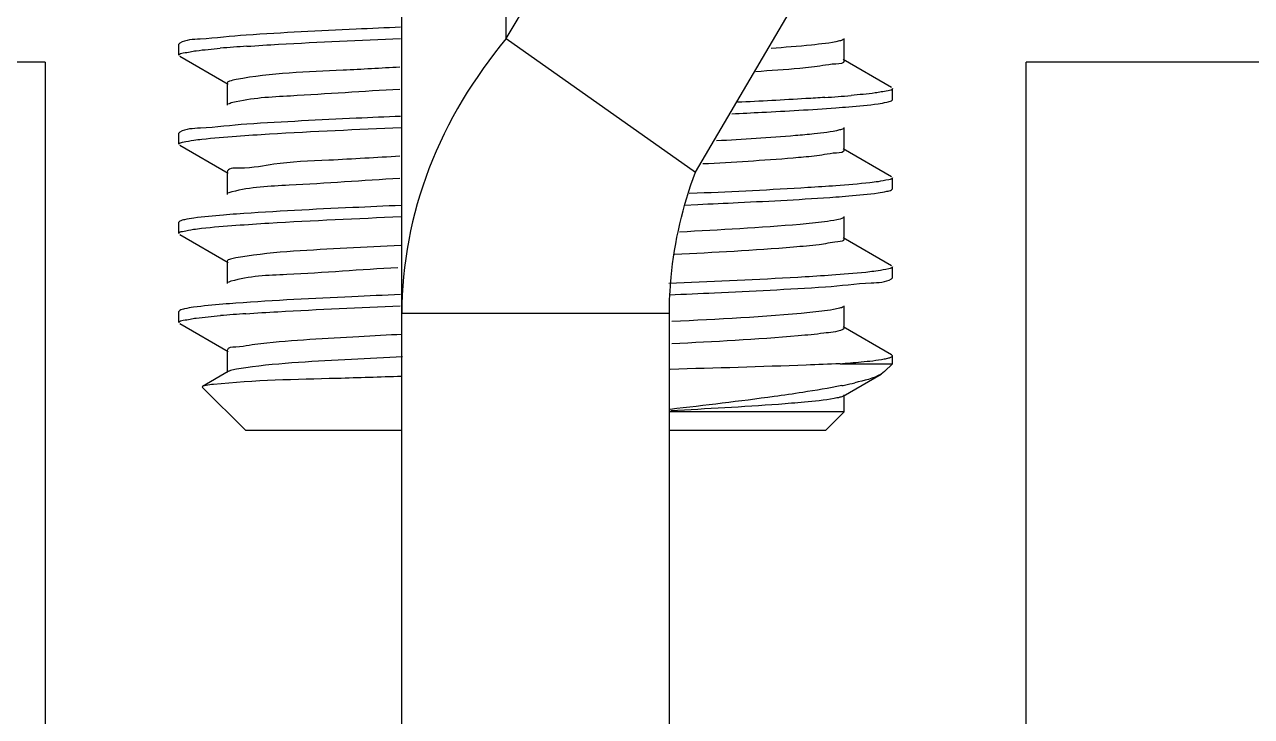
# Model space of a CAD drawing. Extents: x 1382187 to 1725648, y 860327 to 1571294.
# Drawn here: x 1531812.4 to 1532132.1, y 1211443.6 to 1211624 of the extents above; entities that cross this region are included whole.
import ezdxf

# ---------------------------------------------------------------- set-up
doc = ezdxf.new("R2010")
doc.units = 0
doc.header["$LTSCALE"] = 1000
doc.header["$MEASUREMENT"] = 0

msp = doc.modelspace()

# ---------------------------------------------------------------- linework, layer by layer
at = {"linetype": 'Continuous'}
for p, q in [((1531937.95, 1211620.34), (1532109.05, 1211912.43)), ((1531987.23, 1211585.49), (1532158.34, 1211877.58)), ((1531937.95, 1211620.34), (1531937.95, 1211791.44)), ((1531910.73, 1211137.96), (1531910.73, 1211744.98)), ((1531852.89, 1211619.17), (1531852.67, 1211618.92)), ((1531852.67, 1211616.01), (1531852.67, 1211618.92)), ((1531852.67, 1211616.01), (1531852.67, 1211618.92)), ((1531937.95, 1211620.34), (1531987.23, 1211585.49)), ((1532025.95, 1211614.56), (1532025.95, 1211620.37)), ((1531852.89, 1211615.76), (1531865.5, 1211608.46)), ((1531817.82, 1211614.22), (1531748.13, 1211614.22)), ((1531817.82, 1211614.22), (1531817.82, 1211158.53)), ((1532038.31, 1211607.56), (1532025.7, 1211614.86)), ((1532073.38, 1211158.53), (1532073.38, 1211614.22)), ((1532143.07, 1211614.22), (1532073.38, 1211614.22)), ((1531865.25, 1211608.75), (1531865.25, 1211602.95)), ((1532038.53, 1211604.4), (1532038.53, 1211607.3)), ((1532038.53, 1211604.4), (1532038.53, 1211607.3)), ((1532038.31, 1211604.14), (1532038.53, 1211604.4)), ((1532025.95, 1211591.33), (1532025.95, 1211597.14)), ((1531852.89, 1211595.94), (1531852.67, 1211595.69)), ((1531852.67, 1211592.78), (1531852.67, 1211595.69)), ((1531852.67, 1211592.78), (1531852.67, 1211595.69)), ((1531852.89, 1211592.53), (1531865.5, 1211585.23)), ((1532038.31, 1211584.32), (1532025.7, 1211591.62)), ((1531865.25, 1211585.52), (1531865.25, 1211579.71)), ((1532038.53, 1211581.17), (1532038.53, 1211584.07)), ((1532038.53, 1211581.17), (1532038.53, 1211584.07)), ((1532038.31, 1211580.91), (1532038.53, 1211581.17)), ((1531984.25, 1211576.94), (1531987.85, 1211577.1)), ((1531987.7, 1211580), (1531985.57, 1211579.91)), ((1532025.95, 1211568.1), (1532025.95, 1211573.91)), ((1531852.89, 1211572.71), (1531852.67, 1211572.45)), ((1531852.67, 1211569.55), (1531852.67, 1211572.45)), ((1531852.67, 1211569.55), (1531852.67, 1211572.45)), ((1531852.89, 1211569.3), (1531865.5, 1211562)), ((1532038.31, 1211561.09), (1532025.7, 1211568.39)), ((1531865.25, 1211562.29), (1531865.25, 1211556.48)), ((1532038.31, 1211557.68), (1532038.53, 1211557.93)), ((1532038.53, 1211557.93), (1532038.53, 1211560.84)), ((1532038.53, 1211557.93), (1532038.53, 1211560.84)), ((1531984.25, 1211556.62), (1531980.3, 1211556.45)), ((1531852.89, 1211549.48), (1531852.67, 1211549.22)), ((1531852.67, 1211546.32), (1531852.67, 1211549.22)), ((1531852.67, 1211546.32), (1531852.67, 1211549.22)), ((1531980.43, 1211548.65), (1531910.73, 1211548.65)), ((1531980.43, 1211137.96), (1531980.43, 1211548.65)), ((1532025.95, 1211544.87), (1532025.95, 1211550.67)), ((1531852.89, 1211546.06), (1531865.5, 1211538.76)), ((1532038.31, 1211537.86), (1532025.7, 1211545.16)), ((1531865.25, 1211539.06), (1531865.25, 1211533.25)), ((1532024.87, 1211535.58), (1532038.53, 1211535.58)), ((1532036.46, 1211533.51), (1532038.53, 1211535.58)), ((1532038.53, 1211537.61), (1532038.31, 1211537.86)), ((1532038.53, 1211535.58), (1532038.53, 1211537.61)), ((1531865.5, 1211533.54), (1531858.81, 1211529.67)), ((1532025.7, 1211527.15), (1532035.61, 1211532.89)), ((1532036.46, 1211533.51), (1532035.61, 1211532.89)), ((1531858.81, 1211529.67), (1531858.75, 1211529.5)), ((1531870.1, 1211518.15), (1531858.75, 1211529.5)), ((1532025.95, 1211523), (1532025.95, 1211527.44)), ((1532025.95, 1211523), (1531980.43, 1211523)), ((1532021.1, 1211518.15), (1532025.95, 1211523)), ((1531910.73, 1211518.15), (1531870.1, 1211518.15)), ((1532021.1, 1211518.15), (1531980.43, 1211518.15))]:
    msp.add_line(p, q, dxfattribs=at)
for centre, radius, start, end in [((1531897.1, 1211217.39), 401.84, 93.8141, 94.8058), ((1531994.24, 1212004.18), 400.09, 273.8288, 274.8033), ((1531896.8, 1211151.45), 398.06, 93.8424, 94.8038), ((1532000.03, 1211862.37), 327.74, 274.348, 274.8253), ((1531999.63, 1211657.25), 129.96, 281.4121, 281.7338), ((1532005.75, 1211628.21), 100.28, 281.6827, 283.258)]:
    msp.add_arc(centre, radius, start, end, dxfattribs=at)
for points, knots in [([(1531910.42, 1211623.29), (1531906.55, 1211623.12), (1531893.14, 1211622.53), (1531879.73, 1211621.88), (1531870.21, 1211621.23)], [0, 0, 0, 0, 0.28888, 1, 1, 1, 1]), ([(1531870.21, 1211621.23), (1531866.2, 1211620.95), (1531860.58, 1211620.18), (1531854.46, 1211620.07), (1531852.89, 1211619.17)], [0, 0, 0, 0, 0.690313, 1, 1, 1, 1]), ([(1531870.37, 1211618.33), (1531873.12, 1211618.52), (1531886.47, 1211619.33), (1531899.82, 1211619.93), (1531910.41, 1211620.39)], [0, 0, 0, 0, 0.20666, 1, 1, 1, 1]), ([(1531937.95, 1211620.34), (1531929.51, 1211610.25), (1531915.74, 1211587.62), (1531910.73, 1211561.45), (1531910.73, 1211548.65)], [0, 0, 0, 0, 0.506705, 1, 1, 1, 1]), ([(1532025.7, 1211620.08), (1532025.4, 1211619.9), (1532022.65, 1211619.14), (1532019.86, 1211618.9), (1532017.42, 1211618.65)], [0, 0, 0, 0, 0.12456, 1, 1, 1, 1]), ([(1531852.67, 1211616.01), (1531852.67, 1211616.44), (1531854.89, 1211616.71), (1531856.02, 1211617.02), (1531857.14, 1211617.17)], [0, 0, 0, 0, 0.271559, 1, 1, 1, 1]), ([(1531910.2, 1211612.88), (1531905.27, 1211612.62), (1531891.06, 1211611.72), (1531876.71, 1211611.41), (1531867.57, 1211609.64)], [0, 0, 0, 0, 0.346423, 1, 1, 1, 1]), ([(1532017.42, 1211612.84), (1532016.41, 1211612.74), (1532011.58, 1211612.29), (1532006.74, 1211611.94), (1532002.91, 1211611.69)], [0, 0, 0, 0, 0.208697, 1, 1, 1, 1]), ([(1532025.95, 1211614.56), (1532025.96, 1211613.79), (1532021.56, 1211613.7), (1532019.55, 1211613.06), (1532017.42, 1211612.84)], [0, 0, 0, 0, 0.265827, 1, 1, 1, 1]), ([(1531867.57, 1211609.64), (1531866.98, 1211609.53), (1531866.31, 1211609.38), (1531865.25, 1211609), (1531865.25, 1211608.75)], [0, 0, 0, 0, 0.709574, 1, 1, 1, 1]), ([(1531910.2, 1211607.07), (1531900.7, 1211606.58), (1531886.23, 1211605.51), (1531871.57, 1211604.85), (1531866.67, 1211603.64)], [0, 0, 0, 0, 0.653589, 1, 1, 1, 1]), ([(1532038.53, 1211607.3), (1532038.53, 1211606.88), (1532036.29, 1211606.6), (1532035.16, 1211606.29), (1532034.04, 1211606.15)], [0, 0, 0, 0, 0.271489, 1, 1, 1, 1]), ([(1531866.67, 1211603.64), (1531866.43, 1211603.58), (1531866.04, 1211603.48), (1531865.65, 1211603.33), (1531865.5, 1211603.24)], [0, 0, 0, 0, 0.589728, 1, 1, 1, 1]), ([(1532020.96, 1211604.99), (1532019.31, 1211604.88), (1532011.7, 1211604.4), (1532004.1, 1211604), (1531998.15, 1211603.72)], [0, 0, 0, 0, 0.217612, 1, 1, 1, 1]), ([(1532023.8, 1211602.29), (1532024.92, 1211602.37), (1532028.59, 1211602.66), (1532032.25, 1211602.99), (1532034.77, 1211603.34)], [0, 0, 0, 0, 0.307442, 1, 1, 1, 1]), ([(1532034.77, 1211603.34), (1532035.54, 1211603.45), (1532036.72, 1211603.66), (1532037.93, 1211603.93), (1532038.31, 1211604.14)], [0, 0, 0, 0, 0.642991, 1, 1, 1, 1]), ([(1531910.41, 1211600.06), (1531906.56, 1211599.89), (1531893.21, 1211599.3), (1531879.86, 1211598.65), (1531870.37, 1211598.01)], [0, 0, 0, 0, 0.28855, 1, 1, 1, 1]), ([(1531996.68, 1211600.74), (1531999.29, 1211600.87), (1532008.33, 1211601.31), (1532017.37, 1211601.81), (1532023.8, 1211602.29)], [0, 0, 0, 0, 0.288481, 1, 1, 1, 1]), ([(1531870.37, 1211598.01), (1531866.32, 1211597.73), (1531860.65, 1211596.95), (1531854.47, 1211596.85), (1531852.89, 1211595.94)], [0, 0, 0, 0, 0.690488, 1, 1, 1, 1]), ([(1531867.67, 1211594.91), (1531870.53, 1211595.12), (1531884.81, 1211596.03), (1531899.11, 1211596.67), (1531910.56, 1211597.16)], [0, 0, 0, 0, 0.199878, 1, 1, 1, 1]), ([(1532025.7, 1211596.84), (1532025.42, 1211596.68), (1532022.91, 1211595.96), (1532020.36, 1211595.73), (1532018.13, 1211595.49)], [0, 0, 0, 0, 0.12695, 1, 1, 1, 1]), ([(1531852.67, 1211592.78), (1531852.67, 1211593.15), (1531854.56, 1211593.46), (1531855.55, 1211593.71), (1531856.51, 1211593.85)], [0, 0, 0, 0, 0.274156, 1, 1, 1, 1]), ([(1531856.51, 1211593.85), (1531857.22, 1211593.95), (1531860.93, 1211594.4), (1531864.66, 1211594.69), (1531867.67, 1211594.91)], [0, 0, 0, 0, 0.191478, 1, 1, 1, 1]), ([(1532018.13, 1211595.49), (1532016.51, 1211595.32), (1532008.05, 1211594.54), (1531999.56, 1211594.04), (1531992.71, 1211593.65)], [0, 0, 0, 0, 0.191776, 1, 1, 1, 1]), ([(1532025.95, 1211591.33), (1532025.96, 1211590.61), (1532021.94, 1211590.47), (1532020.08, 1211589.89), (1532018.13, 1211589.68)], [0, 0, 0, 0, 0.266822, 1, 1, 1, 1]), ([(1531910.23, 1211589.64), (1531904.06, 1211589.33), (1531893.45, 1211588.59), (1531878.4, 1211588.12), (1531871.53, 1211586.36), (1531865.26, 1211586.61), (1531865.25, 1211585.52)], [0, 0, 0, 0, 0.408978, 0.726291, 0.927833, 1, 1, 1, 1]), ([(1532018.13, 1211589.68), (1532016.31, 1211589.49), (1532006.66, 1211588.62), (1531996.98, 1211588.07), (1531989.13, 1211587.64)], [0, 0, 0, 0, 0.188503, 1, 1, 1, 1]), ([(1531910.21, 1211583.84), (1531900.59, 1211583.34), (1531886.07, 1211582.21), (1531871.29, 1211581.64), (1531866.46, 1211580.36)], [0, 0, 0, 0, 0.658464, 1, 1, 1, 1]), ([(1531980.43, 1211548.65), (1531980.43, 1211551.82), (1531981.01, 1211564.34), (1531983.94, 1211576.73), (1531987.23, 1211585.49)], [0, 0, 0, 0, 0.253333, 1, 1, 1, 1]), ([(1532038.53, 1211584.07), (1532038.53, 1211583.71), (1532036.69, 1211583.4), (1532035.72, 1211583.15), (1532034.77, 1211583.02)], [0, 0, 0, 0, 0.274511, 1, 1, 1, 1]), ([(1531866.46, 1211580.36), (1531866.27, 1211580.31), (1531865.94, 1211580.21), (1531865.63, 1211580.08), (1531865.5, 1211580.01)], [0, 0, 0, 0, 0.581089, 1, 1, 1, 1]), ([(1532023.8, 1211581.96), (1532021.36, 1211581.78), (1532009.34, 1211580.99), (1531997.3, 1211580.43), (1531987.7, 1211580)], [0, 0, 0, 0, 0.202741, 1, 1, 1, 1]), ([(1532034.77, 1211583.02), (1532034.08, 1211582.92), (1532030.43, 1211582.47), (1532026.76, 1211582.18), (1532023.8, 1211581.96)], [0, 0, 0, 0, 0.191345, 1, 1, 1, 1]), ([(1532034.77, 1211580.11), (1532035.54, 1211580.22), (1532036.72, 1211580.43), (1532037.93, 1211580.7), (1532038.31, 1211580.91)], [0, 0, 0, 0, 0.64302, 1, 1, 1, 1]), ([(1531987.85, 1211577.1), (1531991.36, 1211577.26), (1532003.33, 1211577.82), (1532015.31, 1211578.43), (1532023.77, 1211579.05)], [0, 0, 0, 0, 0.292638, 1, 1, 1, 1]), ([(1532023.77, 1211579.05), (1532024.9, 1211579.14), (1532028.57, 1211579.43), (1532032.24, 1211579.75), (1532034.77, 1211580.11)], [0, 0, 0, 0, 0.307508, 1, 1, 1, 1]), ([(1531867.67, 1211574.58), (1531866.53, 1211574.5), (1531862.8, 1211574.21), (1531859.07, 1211573.88), (1531856.51, 1211573.52)], [0, 0, 0, 0, 0.307315, 1, 1, 1, 1]), ([(1531867.53, 1211571.67), (1531870.39, 1211571.88), (1531884.72, 1211572.8), (1531899.07, 1211573.44), (1531910.55, 1211573.93)], [0, 0, 0, 0, 0.199508, 1, 1, 1, 1]), ([(1531910.56, 1211576.83), (1531906.35, 1211576.65), (1531892.05, 1211576.01), (1531877.75, 1211575.32), (1531867.67, 1211574.58)], [0, 0, 0, 0, 0.294353, 1, 1, 1, 1]), ([(1531856.51, 1211573.52), (1531855.72, 1211573.41), (1531854.51, 1211573.2), (1531853.28, 1211572.93), (1531852.89, 1211572.71)], [0, 0, 0, 0, 0.643846, 1, 1, 1, 1]), ([(1531856.47, 1211570.61), (1531857.18, 1211570.71), (1531860.85, 1211571.16), (1531864.55, 1211571.45), (1531867.53, 1211571.67)], [0, 0, 0, 0, 0.191445, 1, 1, 1, 1]), ([(1532020.84, 1211572.58), (1532018.73, 1211572.3), (1532006.16, 1211571.08), (1531993.54, 1211570.44), (1531983.06, 1211569.89)], [0, 0, 0, 0, 0.168361, 1, 1, 1, 1]), ([(1532025.7, 1211573.61), (1532025.19, 1211573.32), (1532023.53, 1211572.99), (1532021.91, 1211572.72), (1532020.84, 1211572.58)], [0, 0, 0, 0, 0.350876, 1, 1, 1, 1]), ([(1531852.67, 1211569.55), (1531852.67, 1211569.92), (1531854.54, 1211570.22), (1531855.52, 1211570.48), (1531856.47, 1211570.61)], [0, 0, 0, 0, 0.274335, 1, 1, 1, 1]), ([(1532025.95, 1211568.1), (1532025.96, 1211567.49), (1532022.64, 1211567.25), (1532021.05, 1211566.79), (1532019.42, 1211566.6)], [0, 0, 0, 0, 0.268738, 1, 1, 1, 1]), ([(1531910.46, 1211566.42), (1531905.77, 1211566.19), (1531891.85, 1211565.36), (1531877.84, 1211564.83), (1531868.69, 1211563.38)], [0, 0, 0, 0, 0.335812, 1, 1, 1, 1]), ([(1532019.42, 1211566.6), (1532017.21, 1211566.34), (1532004.67, 1211565.2), (1531992.1, 1211564.55), (1531981.76, 1211564.02)], [0, 0, 0, 0, 0.176564, 1, 1, 1, 1]), ([(1531868.69, 1211563.38), (1531867.82, 1211563.24), (1531866.9, 1211563.01), (1531865.25, 1211562.63), (1531865.25, 1211562.29)], [0, 0, 0, 0, 0.720112, 1, 1, 1, 1]), ([(1531909.68, 1211560.58), (1531900.03, 1211560.08), (1531885.64, 1211558.87), (1531870.9, 1211558.45), (1531866.23, 1211557.06)], [0, 0, 0, 0, 0.664513, 1, 1, 1, 1]), ([(1532023.77, 1211558.73), (1532021.13, 1211558.53), (1532007.96, 1211557.68), (1531994.78, 1211557.08), (1531984.25, 1211556.62)], [0, 0, 0, 0, 0.201017, 1, 1, 1, 1]), ([(1532034.77, 1211559.78), (1532034.07, 1211559.68), (1532030.41, 1211559.24), (1532026.74, 1211558.94), (1532023.77, 1211558.73)], [0, 0, 0, 0, 0.191315, 1, 1, 1, 1]), ([(1532038.53, 1211560.84), (1532038.53, 1211560.48), (1532036.68, 1211560.17), (1532035.71, 1211559.92), (1532034.77, 1211559.78)], [0, 0, 0, 0, 0.27452, 1, 1, 1, 1]), ([(1531866.23, 1211557.06), (1531866.08, 1211557.02), (1531865.84, 1211556.94), (1531865.6, 1211556.83), (1531865.5, 1211556.78)], [0, 0, 0, 0, 0.569413, 1, 1, 1, 1]), ([(1531980.47, 1211553.55), (1531984.38, 1211553.72), (1531997.92, 1211554.32), (1532011.46, 1211554.98), (1532021.07, 1211555.63)], [0, 0, 0, 0, 0.2891, 1, 1, 1, 1]), ([(1532021.07, 1211555.63), (1532025.06, 1211555.9), (1532030.65, 1211556.68), (1532036.75, 1211556.79), (1532038.31, 1211557.68)], [0, 0, 0, 0, 0.690204, 1, 1, 1, 1]), ([(1531910.36, 1211553.59), (1531906.15, 1211553.41), (1531891.87, 1211552.77), (1531877.59, 1211552.08), (1531867.53, 1211551.34)], [0, 0, 0, 0, 0.294609, 1, 1, 1, 1]), ([(1531856.47, 1211550.28), (1531855.69, 1211550.17), (1531854.5, 1211549.97), (1531853.27, 1211549.69), (1531852.89, 1211549.48)], [0, 0, 0, 0, 0.643454, 1, 1, 1, 1]), ([(1531867.53, 1211551.34), (1531866.4, 1211551.26), (1531862.71, 1211550.97), (1531859.01, 1211550.64), (1531856.47, 1211550.28)], [0, 0, 0, 0, 0.307366, 1, 1, 1, 1]), ([(1531870.12, 1211548.62), (1531872.88, 1211548.81), (1531886.28, 1211549.63), (1531899.69, 1211550.23), (1531910.34, 1211550.69)], [0, 0, 0, 0, 0.206107, 1, 1, 1, 1]), ([(1532023.17, 1211549.7), (1532021.13, 1211549.34), (1532007.11, 1211547.83), (1531993.05, 1211547.17), (1531981.06, 1211546.56)], [0, 0, 0, 0, 0.147214, 1, 1, 1, 1]), ([(1532025.7, 1211550.38), (1532025.41, 1211550.22), (1532024.56, 1211549.97), (1532023.7, 1211549.79), (1532023.17, 1211549.7)], [0, 0, 0, 0, 0.376557, 1, 1, 1, 1]), ([(1531852.67, 1211546.32), (1531852.67, 1211546.74), (1531854.89, 1211547.02), (1531856.01, 1211547.32), (1531857.13, 1211547.47)], [0, 0, 0, 0, 0.271614, 1, 1, 1, 1]), ([(1531910.85, 1211543.21), (1531907.08, 1211543.02), (1531894.78, 1211542.35), (1531882.48, 1211541.66), (1531873.99, 1211540.8)], [0, 0, 0, 0, 0.306539, 1, 1, 1, 1]), ([(1532020.66, 1211543.52), (1532018.45, 1211543.23), (1532005.29, 1211541.97), (1531992.08, 1211541.31), (1531981.1, 1211540.75)], [0, 0, 0, 0, 0.168449, 1, 1, 1, 1]), ([(1532025.95, 1211544.87), (1532025.95, 1211544.71), (1532023.99, 1211543.62), (1532022.33, 1211543.73), (1532020.66, 1211543.52)], [0, 0, 0, 0, 0.08596, 1, 1, 1, 1]), ([(1531873.99, 1211540.8), (1531871.81, 1211540.58), (1531869.75, 1211539.92), (1531865.25, 1211539.85), (1531865.25, 1211539.06)], [0, 0, 0, 0, 0.734394, 1, 1, 1, 1]), ([(1531910.91, 1211537.41), (1531906.48, 1211537.18), (1531892.86, 1211536.41), (1531879.21, 1211535.77), (1531870.1, 1211534.54)], [0, 0, 0, 0, 0.325706, 1, 1, 1, 1]), ([(1532024.87, 1211535.58), (1532021.95, 1211535.44), (1532007.21, 1211534.84), (1531992.47, 1211534.43), (1531980.66, 1211534.1)], [0, 0, 0, 0, 0.198632, 1, 1, 1, 1]), ([(1532027.6, 1211535.8), (1532028.53, 1211535.87), (1532031.48, 1211536.15), (1532034.43, 1211536.44), (1532036.41, 1211536.82)], [0, 0, 0, 0, 0.318168, 1, 1, 1, 1]), ([(1532036.41, 1211536.82), (1532036.82, 1211536.89), (1532037.46, 1211537.03), (1532038.1, 1211537.23), (1532038.32, 1211537.36)], [0, 0, 0, 0, 0.619944, 1, 1, 1, 1]), ([(1532038.32, 1211537.36), (1532038.38, 1211537.39), (1532038.47, 1211537.45), (1532038.53, 1211537.56), (1532038.53, 1211537.61)], [0, 0, 0, 0, 0.597477, 1, 1, 1, 1]), ([(1531866.07, 1211533.78), (1531865.96, 1211533.74), (1531865.77, 1211533.67), (1531865.58, 1211533.59), (1531865.5, 1211533.54)], [0, 0, 0, 0, 0.559909, 1, 1, 1, 1]), ([(1531870.1, 1211534.54), (1531869.29, 1211534.43), (1531867.93, 1211534.23), (1531866.59, 1211533.95), (1531866.07, 1211533.78)], [0, 0, 0, 0, 0.599115, 1, 1, 1, 1]), ([(1531861.65, 1211530.17), (1531861.02, 1211530.11), (1531860.08, 1211529.97), (1531859.09, 1211529.83), (1531858.81, 1211529.67)], [0, 0, 0, 0, 0.666426, 1, 1, 1, 1]), ([(1531910.62, 1211532.24), (1531905.03, 1211532.08), (1531888.71, 1211531.51), (1531872.34, 1211531.29), (1531861.65, 1211530.17)], [0, 0, 0, 0, 0.34233, 1, 1, 1, 1]), ([(1532015.16, 1211528.09), (1532012.68, 1211527.71), (1532001.21, 1211526.06), (1531989.69, 1211524.71), (1531980.66, 1211523.68)], [0, 0, 0, 0, 0.215985, 1, 1, 1, 1]), ([(1532024.8, 1211526.82), (1532024.32, 1211526.68), (1532021.28, 1211526.08), (1532018.19, 1211525.79), (1532015.6, 1211525.54)], [0, 0, 0, 0, 0.160547, 1, 1, 1, 1]), ([(1532025.7, 1211527.15), (1532025.58, 1211527.08), (1532025.29, 1211526.96), (1532024.98, 1211526.86), (1532024.8, 1211526.82)], [0, 0, 0, 0, 0.420841, 1, 1, 1, 1]), ([(1532015.6, 1211525.54), (1532013.36, 1211525.33), (1532001.78, 1211524.41), (1531990.17, 1211523.79), (1531980.81, 1211523.31)], [0, 0, 0, 0, 0.193571, 1, 1, 1, 1])]:
    msp.add_open_spline(points, degree=3, knots=knots, dxfattribs=at)
for points in [[(1532017.42, 1211618.65), (1532013.93, 1211618.29), (1532010.44, 1211618.02), (1532006.95, 1211617.77)], [(1531857.14, 1211617.17), (1531859.23, 1211617.44), (1531861.33, 1211617.63), (1531863.43, 1211617.81)], [(1532034.04, 1211606.15), (1532031.95, 1211605.88), (1532029.84, 1211605.68), (1532027.74, 1211605.5)], [(1531857.13, 1211547.47), (1531859.23, 1211547.74), (1531861.35, 1211547.94), (1531863.46, 1211548.12)], [(1532035.61, 1211532.89), (1532033.53, 1211531.68), (1532031.1, 1211531.16), (1532028.75, 1211530.6)], [(1532025.34, 1211529.86), (1532021.97, 1211529.18), (1532018.56, 1211528.61), (1532015.16, 1211528.09)]]:
    msp.add_open_spline(points, degree=3, dxfattribs=at)

doc.saveas('drawing.dxf')
